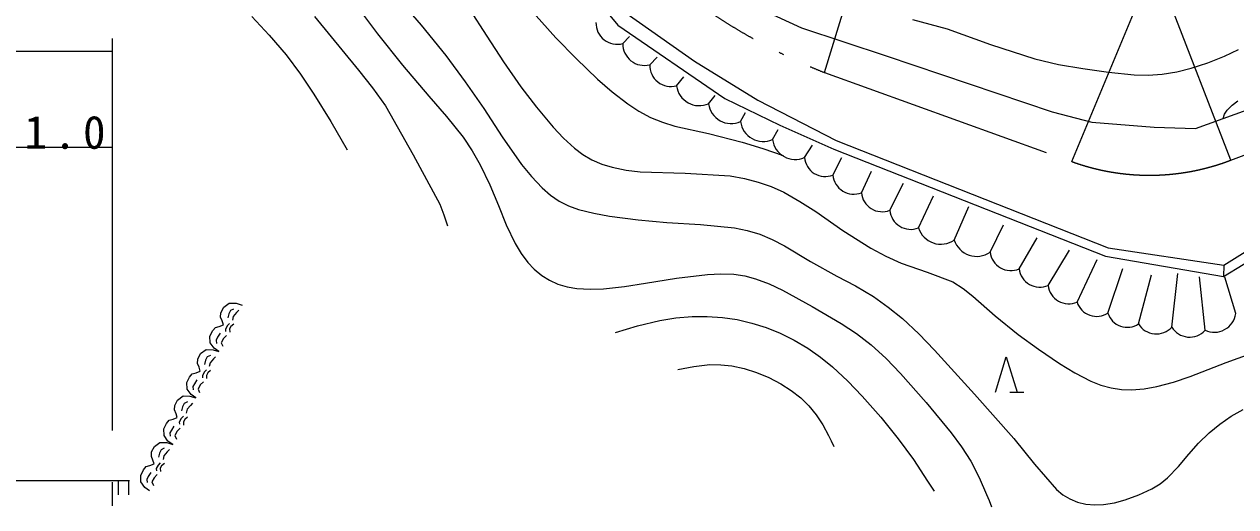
# Model space of a CAD drawing. Units: millimetres, scale not verified. Extents: x -625 to 692600, y -625 to 365855.
# Drawn here: x 254062 to 315785, y 235950 to 260520 of the extents above; entities that cross this region are included whole.
import ezdxf

# ---------------------------------------------------------------- set-up
doc = ezdxf.new("R2010")
doc.units = ezdxf.units.MM
doc.header["$LTSCALE"] = 1000
doc.linetypes.add('LONG_DASHED_DOTTED', pattern=[15.25, 12, -1.5, 0.25, -1.5])
doc.layers.add('S-SUV', color=7, linetype='Continuous', lineweight=13)
doc.styles.add('ＭＳ ゴシック', font='')
doc.styles.get('ＭＳ ゴシック').set_extended_font_data('MS Gothic')

msp = doc.modelspace()

# ---------------------------------------------------------------- linework, layer by layer
at = {"layer": 'S-SUV'}
for p, q in [((294837, 258055), (303661, 286846)), ((315531, 253597), (305473, 279660)), ((307437, 253523), (311648, 263678)), ((281816, 263502), (284297, 260480)), ((270683, 261876), (272057, 260040)), ((272985, 261981), (274293, 260469)), ((276729, 261303), (277629, 259917)), ((279721, 261422), (281146, 259836)), ((291773, 261199), (293662, 260343)), ((265652, 260918), (266549, 259956)), ((268846, 260915), (271086, 258176)), ((284297, 260480), (289755, 256736)), ((284781, 261053), (288206, 258636)), ((299317, 260762), (301077, 260286)), ((266549, 259956), (267399, 258955)), ((272057, 260040), (273340, 258434)), ((274293, 260469), (275548, 258926)), ((277629, 259917), (278477, 258605)), ((284558, 259536), (284892, 259901)), ((293662, 260343), (297975, 258918)), ((301077, 260286), (303298, 259491)), ((258538, 259802), (258538, 239828)), ((281146, 259836), (282181, 258769)), ((303298, 259491), (305546, 258751)), ((231257, 259147), (258538, 259147)), ((267399, 258955), (268129, 257979)), ((275548, 258926), (276534, 257595)), ((282181, 258769), (283273, 257731)), ((285926, 258460), (286302, 258844)), ((288206, 258636), (291429, 256650)), ((297975, 258918), (306423, 256066)), ((305546, 258751), (306760, 258477)), ((314363, 258553), (315206, 258891)), ((315206, 258891), (315920, 259234)), ((271086, 258176), (271800, 257288)), ((273340, 258434), (274681, 256853)), ((278477, 258605), (279369, 257337)), ((306760, 258477), (308002, 258259)), ((308002, 258259), (309305, 258073)), ((309305, 258073), (310608, 257947)), ((312040, 257977), (312779, 258096)), ((312779, 258096), (313509, 258276)), ((313509, 258276), (314363, 258553)), ((268129, 257979), (268812, 256966)), ((276534, 257595), (277472, 256229)), ((283273, 257731), (284018, 257075)), ((287295, 257385), (287669, 257843)), ((310608, 257947), (311325, 257932)), ((311325, 257932), (312040, 257977)), ((313730, 255210), (320040, 257492)), ((268812, 256966), (269677, 255563)), ((271800, 257288), (272469, 256358)), ((274681, 256853), (275582, 255824)), ((279369, 257337), (280162, 256295)), ((284018, 257075), (284807, 256461)), ((288925, 256472), (289262, 256885)), ((272469, 256358), (273880, 253868)), ((277472, 256229), (278413, 254784)), ((280162, 256295), (281012, 255279)), ((284807, 256461), (285375, 256089)), ((289755, 256736), (292551, 255383)), ((291429, 256650), (295430, 254606)), ((315177, 248245), (328167, 256466)), ((315214, 255939), (315347, 256151)), ((315347, 256151), (315598, 256405)), ((315598, 256405), (315892, 256616)), ((269677, 255563), (270512, 254133)), ((275582, 255824), (276431, 254762)), ((285375, 256089), (285969, 255772)), ((285969, 255772), (286572, 255526)), ((290554, 255560), (290812, 256025)), ((306423, 256066), (308455, 255531)), ((315147, 255723), (315214, 255939)), ((281012, 255279), (281531, 254720)), ((286572, 255526), (287209, 255333)), ((287209, 255333), (288928, 254956)), ((288928, 254956), (290637, 254519)), ((292184, 254647), (292467, 255160)), ((292551, 255383), (295303, 254165)), ((308455, 255531), (311627, 255282)), ((311627, 255282), (313730, 255210)), ((276431, 254762), (276891, 254079)), ((278413, 254784), (279399, 253380)), ((281531, 254720), (282088, 254209)), ((290637, 254519), (291685, 254191)), ((293813, 253735), (294214, 254357)), ((295430, 254606), (309276, 249137)), ((231257, 254261), (258538, 254261)), ((273880, 253868), (275234, 251356)), ((276891, 254079), (277298, 253369)), ((282088, 254209), (282518, 253888)), ((282518, 253888), (282986, 253614)), ((291685, 254191), (292726, 253843)), ((295263, 252839), (295722, 253737)), ((295303, 254165), (309150, 248707)), ((277298, 253369), (277783, 252351)), ((279399, 253380), (279900, 252766)), ((282986, 253614), (283485, 253399)), ((283485, 253399), (284020, 253235)), ((284020, 253235), (284723, 253094)), ((284723, 253094), (285438, 253013)), ((279900, 252766), (280455, 252184)), ((285438, 253013), (287740, 252933)), ((287740, 252933), (290034, 252793)), ((290034, 252793), (290755, 252668)), ((290755, 252668), (291457, 252486)), ((291457, 252486), (292118, 252251)), ((296714, 251942), (297231, 253046)), ((315153, 247670), (323605, 252823)), ((277783, 252351), (278223, 251286)), ((280455, 252184), (280872, 251824)), ((292118, 252251), (292755, 251961)), ((292755, 251961), (293578, 251500)), ((298164, 251046), (298852, 252426)), ((275234, 251356), (275435, 250812)), ((278223, 251286), (278620, 250307)), ((280872, 251824), (281321, 251517)), ((281321, 251517), (281789, 251280)), ((281789, 251280), (282294, 251093)), ((293578, 251500), (294387, 250977)), ((299614, 250150), (300388, 251778)), ((301442, 249531), (302178, 251242)), ((275435, 250812), (275622, 250263)), ((282294, 251093), (283075, 250894)), ((283075, 250894), (283873, 250754)), ((283873, 250754), (285333, 250558)), ((294387, 250977), (295770, 250025)), ((278620, 250307), (279074, 249350)), ((285333, 250558), (286799, 250423)), ((286799, 250423), (288517, 250320)), ((288517, 250320), (290244, 250156)), ((290244, 250156), (290897, 250024)), ((290897, 250024), (291539, 249833)), ((295770, 250025), (297189, 249122)), ((303271, 248912), (303945, 250312)), ((291539, 249833), (292173, 249565)), ((292173, 249565), (292798, 249236)), ((304748, 248064), (305665, 249649)), ((279074, 249350), (279371, 248852)), ((279371, 248852), (279717, 248389)), ((292798, 249236), (294118, 248441)), ((297189, 249122), (297953, 248707)), ((306226, 247217), (307314, 249015)), ((309276, 249137), (315177, 248245)), ((279717, 248389), (280048, 248040)), ((294118, 248441), (295464, 247699)), ((297953, 248707), (298742, 248347)), ((298742, 248347), (300070, 247901)), ((307703, 246369), (308723, 248536)), ((309150, 248707), (315153, 247670)), ((315177, 248245), (315153, 247670)), ((280048, 248040), (280431, 247728)), ((280431, 247728), (280824, 247482)), ((285713, 247332), (287285, 247586)), ((287285, 247586), (288876, 247782)), ((288876, 247782), (289548, 247816)), ((289548, 247816), (290213, 247790)), ((290213, 247790), (290768, 247705)), ((290768, 247705), (291311, 247560)), ((291311, 247560), (292012, 247297)), ((295464, 247699), (296411, 247205)), ((300070, 247901), (301372, 247400)), ((309267, 245815), (310034, 248085)), ((310832, 245261), (311500, 247761)), ((312526, 245098), (312833, 247831)), ((314221, 244935), (313932, 247662)), ((315785, 245783), (315229, 247648)), ((280824, 247482), (281245, 247291)), ((281245, 247291), (281724, 247148)), ((281724, 247148), (282219, 247065)), ((282219, 247065), (282895, 247026)), ((282895, 247026), (283570, 247047)), ((283570, 247047), (284641, 247159)), ((284641, 247159), (285713, 247332)), ((292012, 247297), (292698, 246975)), ((292698, 246975), (294211, 246153)), ((296411, 247205), (297327, 246659)), ((301372, 247400), (301895, 247060)), ((301895, 247060), (302390, 246666)), ((264224, 246114), (264510, 246318)), ((264510, 246318), (264861, 246313)), ((264861, 246313), (265159, 246216)), ((297327, 246659), (298083, 246118)), ((302390, 246666), (303532, 245667)), ((264068, 245609), (264082, 245830)), ((264082, 245830), (264224, 246114)), ((264481, 245772), (264428, 245562)), ((264566, 245943), (264481, 245772)), ((264729, 246017), (264566, 245943)), ((264882, 245838), (264712, 245642)), ((264991, 245953), (264882, 245838)), ((294211, 246153), (295679, 245288)), ((298083, 246118), (298802, 245528)), ((303532, 245667), (304695, 244728)), ((263665, 244917), (263800, 245086)), ((263800, 245086), (263995, 245136)), ((263995, 245136), (264207, 245222)), ((264148, 245414), (264068, 245609)), ((264207, 245222), (264148, 245414)), ((264408, 245167), (264317, 244983)), ((264526, 245285), (264408, 245167)), ((264594, 245126), (264527, 245004)), ((264736, 245247), (264594, 245126)), ((264712, 245642), (264668, 245450)), ((284191, 244831), (285303, 245159)), ((285303, 245159), (286440, 245432)), ((286440, 245432), (287262, 245563)), ((287262, 245563), (288091, 245635)), ((288091, 245635), (288862, 245644)), ((288862, 245644), (289632, 245592)), ((289632, 245592), (290385, 245480)), ((290385, 245480), (291138, 245307)), ((291138, 245307), (291866, 245078)), ((291866, 245078), (292574, 244793)), ((295679, 245288), (296455, 244771)), ((298802, 245528), (299634, 244752)), ((263526, 244640), (263665, 244917)), ((263536, 244303), (263526, 244640)), ((263910, 244581), (263837, 244433)), ((263837, 244433), (263852, 244271)), ((264040, 244782), (263910, 244581)), ((264206, 244523), (264097, 244304)), ((264365, 244679), (264206, 244523)), ((264317, 244983), (264323, 244877)), ((264527, 245004), (264533, 244839)), ((292574, 244793), (293291, 244437)), ((293291, 244437), (293988, 244024)), ((296455, 244771), (297202, 244200)), ((299634, 244752), (300431, 243926)), ((304695, 244728), (305729, 243968)), ((263047, 243750), (263333, 243954)), ((263333, 243954), (263684, 243949)), ((263737, 244026), (263536, 244303)), ((263684, 243949), (263983, 243852)), ((263983, 243852), (263737, 244026)), ((264097, 244304), (264177, 244124)), ((293988, 244024), (294635, 243573)), ((297202, 244200), (297974, 243494)), ((300431, 243926), (302476, 241691)), ((305729, 243968), (306805, 243251)), ((315297, 243301), (317132, 243960)), ((262891, 243245), (262906, 243466)), ((262971, 243050), (262891, 243245)), ((262906, 243466), (263047, 243750)), ((263304, 243408), (263252, 243198)), ((263390, 243579), (263304, 243408)), ((263552, 243654), (263390, 243579)), ((263535, 243279), (263491, 243087)), ((263706, 243474), (263535, 243279)), ((263815, 243589), (263706, 243474)), ((294635, 243573), (295248, 243072)), ((297974, 243494), (298705, 242743)), ((303544, 241793), (304093, 243588)), ((304093, 243588), (304642, 241793)), ((306805, 243251), (307585, 242776)), ((313458, 242576), (315297, 243301)), ((262488, 242553), (262624, 242722)), ((262624, 242722), (262818, 242772)), ((262818, 242772), (263031, 242858)), ((263031, 242858), (262971, 243050)), ((263232, 242803), (263140, 242620)), ((263140, 242620), (263146, 242513)), ((263349, 242921), (263232, 242803)), ((263418, 242762), (263350, 242641)), ((263350, 242641), (263356, 242475)), ((263559, 242883), (263418, 242762)), ((287367, 242946), (288174, 243097)), ((288174, 243097), (288984, 243188)), ((288984, 243188), (289551, 243185)), ((289551, 243185), (290117, 243122)), ((290117, 243122), (290747, 242987)), ((290747, 242987), (291365, 242792)), ((291365, 242792), (292002, 242530)), ((295248, 243072), (296024, 242350)), ((298705, 242743), (300018, 241252)), ((307585, 242776), (308402, 242349)), ((312614, 242295), (313458, 242576)), ((262350, 242276), (262488, 242553)), ((262359, 241939), (262350, 242276)), ((262734, 242217), (262660, 242070)), ((262660, 242070), (262675, 241907)), ((262863, 242418), (262734, 242217)), ((263029, 242159), (262920, 241940)), ((263188, 242316), (263029, 242159)), ((292002, 242530), (292610, 242214)), ((292610, 242214), (293133, 241878)), ((296024, 242350), (296759, 241584)), ((308402, 242349), (308911, 242146)), ((308911, 242146), (309442, 241999)), ((309442, 241999), (309956, 241925)), ((310479, 241910), (311118, 241961)), ((311118, 241961), (311759, 242073)), ((311759, 242073), (312614, 242295)), ((261729, 241103), (261870, 241386)), ((261870, 241386), (262156, 241590)), ((262156, 241590), (262507, 241585)), ((262560, 241662), (262359, 241939)), ((262507, 241585), (262806, 241488)), ((262806, 241488), (262560, 241662)), ((262920, 241940), (263000, 241760)), ((293133, 241878), (293619, 241493)), ((293619, 241493), (294035, 241088)), ((296759, 241584), (297698, 240517)), ((302476, 241691), (304471, 239422)), ((304269, 241793), (304989, 241793)), ((309956, 241925), (310479, 241910)), ((261715, 240881), (261729, 241103)), ((261795, 240686), (261715, 240881)), ((262128, 241044), (262075, 240835)), ((262213, 241216), (262128, 241044)), ((262375, 241290), (262213, 241216)), ((262358, 240915), (262314, 240723)), ((262529, 241110), (262358, 240915)), ((262638, 241225), (262529, 241110)), ((294035, 241088), (294414, 240633)), ((300018, 241252), (301294, 239713)), ((315553, 240556), (316158, 240905)), ((261173, 239912), (261311, 240190)), ((261311, 240190), (261447, 240358)), ((261447, 240358), (261642, 240409)), ((261642, 240409), (261854, 240495)), ((261854, 240495), (261795, 240686)), ((262055, 240439), (261964, 240256)), ((261964, 240256), (261970, 240149)), ((262173, 240557), (262055, 240439)), ((262241, 240398), (262173, 240277)), ((262173, 240277), (262179, 240111)), ((262382, 240519), (262241, 240398)), ((294414, 240633), (294755, 240126)), ((294755, 240126), (295045, 239584)), ((297698, 240517), (298590, 239414)), ((314428, 239718), (314969, 240159)), ((314969, 240159), (315553, 240556)), ((261183, 239575), (261173, 239912)), ((261384, 239298), (261183, 239575)), ((261557, 239853), (261483, 239706)), ((261483, 239706), (261498, 239543)), ((261686, 240054), (261557, 239853)), ((261852, 239795), (261743, 239576)), ((261743, 239576), (261823, 239396)), ((262011, 239952), (261852, 239795)), ((295045, 239584), (295177, 239306)), ((301294, 239713), (301814, 239005)), ((313891, 239191), (314428, 239718)), ((260552, 238739), (260693, 239022)), ((260693, 239022), (260979, 239227)), ((260979, 239227), (261331, 239221)), ((261198, 238926), (261036, 238852)), ((261331, 239221), (261629, 239124)), ((261629, 239124), (261384, 239298)), ((295177, 239306), (295306, 239026)), ((298590, 239414), (299361, 238357)), ((301814, 239005), (302282, 238267)), ((304471, 239422), (305526, 238114)), ((313402, 238628), (313891, 239191)), ((260538, 238517), (260552, 238739)), ((260618, 238323), (260538, 238517)), ((260677, 238131), (260618, 238323)), ((260951, 238680), (260898, 238471)), ((261036, 238852), (260951, 238680)), ((261181, 238551), (261137, 238359)), ((261352, 238746), (261181, 238551)), ((261461, 238861), (261352, 238746)), ((299361, 238357), (300088, 237258)), ((302282, 238267), (302712, 237435)), ((312872, 237996), (313402, 238628)), ((259996, 237548), (260135, 237826)), ((260135, 237826), (260270, 237994)), ((260270, 237994), (260465, 238045)), ((260510, 237691), (260380, 237490)), ((260465, 238045), (260677, 238131)), ((260878, 238075), (260787, 237892)), ((260787, 237892), (260793, 237786)), ((260996, 238193), (260878, 238075)), ((261064, 238034), (260996, 237913)), ((260996, 237913), (261003, 237748)), ((261206, 238155), (261064, 238034)), ((305526, 238114), (306648, 236821)), ((312311, 237418), (312872, 237996)), ((231099, 237285), (259419, 237285)), ((258538, 237210), (258538, 235992)), ((258854, 237285), (258854, 236553)), ((259381, 237285), (259381, 236553)), ((260006, 237211), (259996, 237548)), ((260207, 236934), (260006, 237211)), ((260380, 237490), (260307, 237342)), ((260307, 237342), (260322, 237180)), ((260676, 237431), (260567, 237212)), ((260567, 237212), (260647, 237032)), ((260835, 237588), (260676, 237431)), ((300088, 237258), (300250, 237005)), ((302712, 237435), (303090, 236573)), ((311517, 236867), (311932, 237118)), ((311932, 237118), (312311, 237418)), ((260452, 236761), (260207, 236934)), ((300250, 237005), (300416, 236744)), ((303090, 236573), (303215, 236266)), ((306648, 236821), (306972, 236559)), ((306972, 236559), (307330, 236347)), ((310143, 236303), (310840, 236557)), ((310840, 236557), (311517, 236867)), ((303215, 236266), (303344, 235950)), ((307330, 236347), (307721, 236191)), ((307721, 236191), (308145, 236090)), ((308145, 236090), (308600, 236043)), ((308600, 236043), (309052, 236058)), ((309052, 236058), (309603, 236151)), ((309603, 236151), (310143, 236303))]:
    msp.add_line(p, q, dxfattribs=at)
at = {"layer": 'S-SUV', "linetype": 'LONG_DASHED_DOTTED'}
for p, q in [((315531, 253597), (330662, 259321)), ((294837, 258055), (307437, 253523))]:
    msp.add_line(p, q, dxfattribs=at)
for centre, radius, start, end in [((306438, 287107), 31282, 218.85364, 248.23233), ((311386, 264449), 11617, 250.12912, 290.90639)]:
    msp.add_arc(centre, radius, start, end, dxfattribs=at)
at = {"layer": 'S-SUV'}
for centre, radius, start, end in [((284276, 260587), 1088, 178.71268, 284.97287), ((285645, 259512), 1088, 178.71268, 284.97287), ((287014, 258436), 1088, 178.71268, 284.97287), ((288452, 257540), 1167, 187.62106, 293.88127), ((290082, 256627), 1167, 187.62106, 293.88127), ((291711, 255715), 1167, 187.62106, 293.88127), ((293341, 254802), 1167, 187.62106, 293.88127), ((294874, 253831), 1066, 185.15475, 291.41496), ((296325, 252934), 1066, 185.15475, 291.41496), ((297775, 252038), 1066, 185.15475, 291.41496), ((299225, 251142), 1066, 185.15475, 291.41496), ((300761, 250526), 1206, 198.15875, 304.41895), ((302589, 249907), 1206, 198.15875, 304.41895), ((304327, 249042), 1064, 187.03436, 293.29456), ((305805, 248195), 1064, 187.03436, 293.29456), ((307282, 247347), 1064, 187.03436, 293.29456), ((308693, 246679), 1037, 197.36745, 303.62766), ((310257, 246125), 1037, 197.36745, 303.62766), ((314685, 245946), 1112, 245.31282, 351.57303), ((311740, 245815), 1064, 211.37758, 317.63777), ((313435, 245652), 1064, 211.37758, 317.63777)]:
    msp.add_arc(centre, radius, start, end, dxfattribs=at)

# ---------------------------------------------------------------- texts
at = {"layer": 'S-SUV', "insert": (254076, 254152), "char_height": 1686, "attachment_point": 7, "style": 'ＭＳ ゴシック'}
msp.add_mtext('\\T1.3;1.0', dxfattribs=at)

doc.saveas('drawing.dxf')
